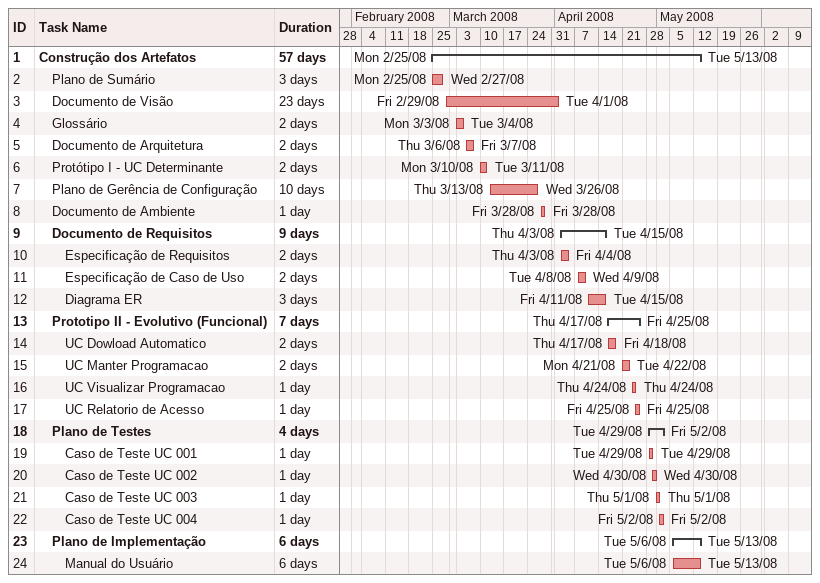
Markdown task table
| ID | Level | Task | Duration | Start | Finish |
|---|---|---|---|---|---|
| 1 | 1 | **Construção dos Artefatos** | 57d | 2008-02-25 | 2008-05-13 |
| 2 | 2 | Plano de Sumário | 3d | 2008-02-25 | 2008-02-27 |
| 3 | 2 | Documento de Visão | 23d | 2008-02-29 | 2008-04-01 |
| 4 | 2 | Glossário | 2d | 2008-03-03 | 2008-03-04 |
| 5 | 2 | Documento de Arquitetura | 2d | 2008-03-06 | 2008-03-07 |
| 6 | 2 | Protótipo I - UC Determinante | 2d | 2008-03-10 | 2008-03-11 |
| 7 | 2 | Plano de Gerência de Configuração | 10d | 2008-03-13 | 2008-03-26 |
| 8 | 2 | Documento de Ambiente | 1d | 2008-03-28 | 2008-03-28 |
| 9 | 2 | **Documento de Requisitos** | 9d | 2008-04-03 | 2008-04-15 |
| 10 | 3 | Especificação de Requisitos | 2d | 2008-04-03 | 2008-04-04 |
| 11 | 3 | Especificação de Caso de Uso | 2d | 2008-04-08 | 2008-04-09 |
| 12 | 3 | Diagrama ER | 3d | 2008-04-11 | 2008-04-15 |
| 13 | 2 | **Prototipo II - Evolutivo (Funcional)** | 7d | 2008-04-17 | 2008-04-25 |
| 14 | 3 | UC Dowload Automatico | 2d | 2008-04-17 | 2008-04-18 |
| 15 | 3 | UC Manter Programacao | 2d | 2008-04-21 | 2008-04-22 |
| 16 | 3 | UC Visualizar Programacao | 1d | 2008-04-24 | 2008-04-24 |
| 17 | 3 | UC Relatorio de Acesso | 1d | 2008-04-25 | 2008-04-25 |
| 18 | 2 | **Plano de Testes** | 4d | 2008-04-29 | 2008-05-02 |
| 19 | 3 | Caso de Teste UC 001 | 1d | 2008-04-29 | 2008-04-29 |
| 20 | 3 | Caso de Teste UC 002 | 1d | 2008-04-30 | 2008-04-30 |
| 21 | 3 | Caso de Teste UC 003 | 1d | 2008-05-01 | 2008-05-01 |
| 22 | 3 | Caso de Teste UC 004 | 1d | 2008-05-02 | 2008-05-02 |
| 23 | 2 | **Plano de Implementação** | 6d | 2008-05-06 | 2008-05-13 |
| 24 | 3 | Manual do Usuário | 6d | 2008-05-06 | 2008-05-13 |
